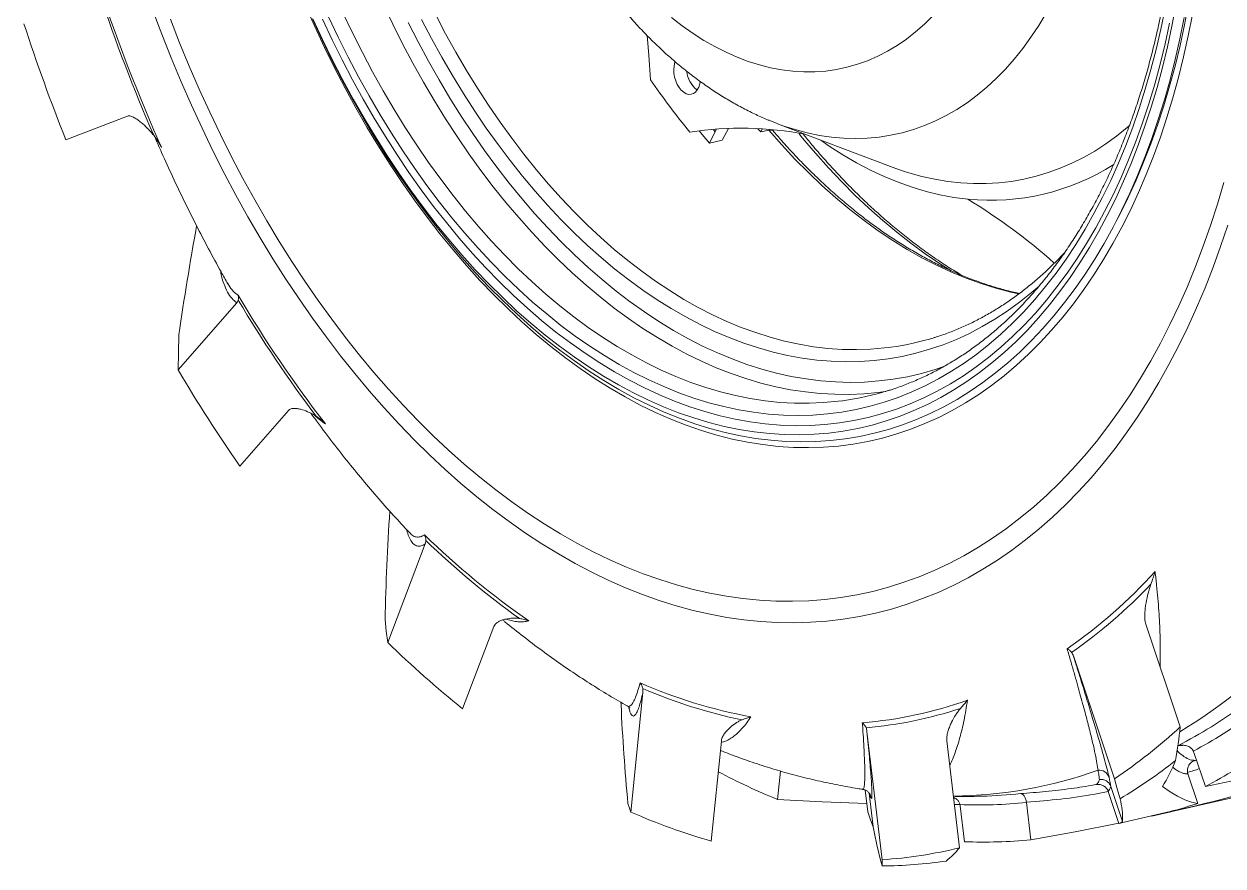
# Model space of a CAD drawing. Header units: millimetres. Extents: x -1041 to 1726, y -447 to 1705.
# Drawn here: x -999 to -458, y -115 to 265 of the extents above; entities that cross this region are included whole.
import ezdxf

# ---------------------------------------------------------------- set-up
doc = ezdxf.new("R2010")
doc.units = ezdxf.units.MM

msp = doc.modelspace()

# ---------------------------------------------------------------- linework, layer by layer
at = {"color": 7, "linetype": 'Continuous', "lineweight": 15}
for p, q in [((-952.25, 223.09), (-980, 212.3)), ((-681.02, 217.54), (-683.77, 212.15)), ((-666.42, 215.91), (-662.81, 216.69)), ((-662.34, 221.02), (-658.94, 219.67)), ((-660.77, 216.91), (-660.95, 216.55)), ((-658.83, 219.63), (-607.86, 200.29)), ((-938.03, 211.11), (-938.23, 211.44)), ((-689.56, 210.9), (-683.77, 212.15)), ((-499.88, 188.18), (-499.79, 188.39)), ((-906.95, 147.48), (-907.17, 147.87)), ((-902.88, 138.83), (-929.35, 108.59)), ((-609.89, 98.89), (-611.33, 98.69)), ((-879.38, 90.4), (-901.54, 65.18)), ((-817.88, 30.11), (-834.77, -14.29)), ((-786.8, -7.1), (-800.96, -44.19)), ((-492.6, -6.04), (-477.05, -52.38)), ((-525.29, -20.4), (-506.71, -75.81)), ((-719.6, -36.85), (-724.99, -90.8)), ((-729.61, -41.29), (-729.44, -42.49)), ((-729.33, -41.41), (-729.44, -42.49)), ((-684.18, -58.77), (-688.71, -103.88)), ((-618.44, -54.5), (-611.57, -112.31)), ((-582.43, -58.61), (-576.69, -106.96)), ((-470.9, -63.88), (-465.72, -79.31)), ((-470.68, -67.63), (-469.74, -67.35)), ((-657.55, -72.3), (-658.84, -85.12)), ((-473.59, -73.58), (-469.14, -86.87)), ((-448.5, -75.69), (-465.72, -79.31)), ((-619.27, -80.88), (-618.1, -90.74)), ((-508.42, -79.27), (-503.1, -95.12)), ((-617.41, -82.31), (-615.6, -97.51)), ((-546.46, -86.48), (-544.46, -103.29)), ((-509.52, -81.6), (-504.71, -95.94)), ((-487.45, -92.04), (-451.64, -83.97)), ((-576.34, -88.07), (-574.43, -104.16)), ((-481.64, -90.59), (-502.37, -95.41)), ((-504.61, -95.91), (-502.37, -95.41))]:
    msp.add_line(p, q, dxfattribs=at)
at = {"color": 144, "linetype": 'Continuous', "lineweight": 0}
for p, q in [((-689.56, 210.9), (-686.32, 217.25)), ((-667.64, 217.34), (-666.42, 215.91)), ((-666.42, 215.91), (-665.7, 217.31)), ((-660.95, 216.55), (-661.02, 216.54))]:
    msp.add_line(p, q, dxfattribs=at)
at = {"color": 8, "linetype": 'Continuous', "lineweight": 15}
for p, q in [((-936.86, 208.98), (-938.6, 211.95)), ((-476, -60.76), (-478.12, -60.87))]:
    msp.add_line(p, q, dxfattribs=at)
at = {"color": 7, "linetype": 'Continuous', "lineweight": 15, "flags": 128}
for points in [[(-940.89, 271.01), (-936.77, 260.08), (-932.48, 249.27), (-928.01, 238.59), (-923.38, 228.05), (-918.59, 217.65), (-913.63, 207.4), (-908.52, 197.32), (-903.25, 187.4), (-897.84, 177.66), (-892.28, 168.11), (-886.58, 158.74), (-880.74, 149.57), (-874.77, 140.61), (-868.67, 131.86), (-862.45, 123.33), (-856.11, 115.02), (-849.66, 106.94), (-843.09, 99.1), (-836.43, 91.51), (-829.66, 84.16), (-822.8, 77.07), (-815.84, 70.24), (-808.81, 63.68), (-801.69, 57.38), (-794.51, 51.37), (-787.25, 45.63), (-779.93, 40.18), (-772.56, 35.02), (-765.13, 30.15), (-757.66, 25.59), (-750.14, 21.32), (-742.6, 17.36), (-735.02, 13.7), (-727.42, 10.36)], [(-478.98, 273.16), (-480.81, 263.62), (-482.84, 254.24), (-485.08, 245.03), (-487.51, 235.99), (-490.15, 227.13), (-492.98, 218.46), (-496, 209.99), (-499.22, 201.73), (-502.62, 193.68), (-506.2, 185.85), (-509.97, 178.26), (-513.91, 170.9), (-518.02, 163.78), (-522.3, 156.92), (-526.75, 150.31), (-531.35, 143.96), (-536.11, 137.89), (-541.02, 132.09), (-546.07, 126.57), (-551.27, 121.33), (-556.6, 116.39), (-562.06, 111.74), (-567.65, 107.38), (-573.35, 103.33), (-579.17, 99.59), (-585.1, 96.16), (-591.13, 93.04), (-597.26, 90.23), (-603.48, 87.75), (-609.78, 85.58), (-616.16, 83.73), (-622.61, 82.21), (-629.14, 81.01), (-635.72, 80.14), (-642.35, 79.59), (-649.04, 79.37), (-655.76, 79.48), (-662.52, 79.91), (-669.31, 80.67), (-676.12, 81.75), (-682.94, 83.15), (-689.78, 84.88), (-696.62, 86.92), (-703.45, 89.28), (-710.28, 91.96), (-717.08, 94.95), (-723.87, 98.25), (-730.62, 101.85), (-737.34, 105.76), (-744.02, 109.96), (-750.65, 114.46), (-757.23, 119.25), (-763.75, 124.32), (-770.2, 129.67), (-776.57, 135.3), (-782.87, 141.2), (-789.09, 147.36), (-795.22, 153.78), (-801.25, 160.46), (-807.17, 167.37), (-813, 174.53), (-818.71, 181.92), (-824.3, 189.54), (-829.77, 197.37), (-835.12, 205.41), (-840.33, 213.66), (-845.41, 222.1), (-850.34, 230.73), (-855.13, 239.54), (-859.77, 248.52), (-864.25, 257.66), (-868.57, 266.96)], [(-483.9, 271.6), (-485.83, 262.25), (-487.96, 253.06), (-490.3, 244.05), (-492.84, 235.21), (-495.58, 226.56), (-498.51, 218.11), (-501.64, 209.87), (-504.95, 201.84), (-508.45, 194.03), (-512.13, 186.44), (-515.99, 179.1), (-520.02, 172), (-524.22, 165.15), (-528.59, 158.55), (-533.12, 152.22), (-537.8, 146.16), (-542.64, 140.37), (-547.62, 134.86), (-552.75, 129.64), (-558.01, 124.71), (-563.4, 120.07), (-568.92, 115.74), (-574.56, 111.71), (-580.32, 107.98), (-586.18, 104.57), (-592.15, 101.47), (-598.22, 98.69), (-604.38, 96.23), (-610.62, 94.09), (-616.94, 92.27), (-623.33, 90.78), (-629.79, 89.61), (-636.32, 88.77), (-642.89, 88.26), (-649.51, 88.07), (-656.18, 88.22), (-662.87, 88.69), (-669.6, 89.48), (-676.35, 90.61), (-683.11, 92.05), (-689.88, 93.82), (-696.65, 95.92), (-703.41, 98.32), (-710.17, 101.05), (-716.9, 104.09), (-723.62, 107.44), (-730.3, 111.09), (-736.94, 115.05), (-743.54, 119.3), (-750.09, 123.85), (-756.58, 128.69), (-763.01, 133.82), (-769.37, 139.22), (-775.66, 144.9), (-781.87, 150.85), (-787.98, 157.06), (-794.01, 163.52), (-799.94, 170.24), (-805.76, 177.2), (-811.47, 184.4), (-817.07, 191.83), (-822.55, 199.48), (-827.91, 207.35), (-833.13, 215.43), (-838.22, 223.7), (-843.16, 232.17), (-847.96, 240.82), (-852.62, 249.65), (-857.11, 258.64), (-861.45, 267.8)], [(-932.87, 266.84), (-928.68, 256.14), (-924.33, 245.57), (-919.8, 235.14), (-915.12, 224.84), (-910.27, 214.7), (-905.26, 204.72), (-900.11, 194.9), (-894.8, 185.25), (-889.35, 175.79), (-883.75, 166.51), (-878.02, 157.44), (-872.16, 148.56), (-866.17, 139.89), (-860.05, 131.44), (-853.82, 123.21), (-847.47, 115.21), (-841.01, 107.45), (-834.45, 99.93), (-827.79, 92.65), (-821.03, 85.63), (-814.19, 78.87), (-807.26, 72.37), (-800.25, 66.14), (-793.17, 60.19), (-786.02, 54.51), (-778.8, 49.12), (-771.53, 44.02), (-764.21, 39.21), (-756.84, 34.69), (-749.44, 30.48), (-741.99, 26.56), (-734.52, 22.96), (-727.03, 19.66)], [(-475.25, 267.46), (-477.19, 257.94), (-479.33, 248.58), (-481.67, 239.39), (-484.21, 230.37), (-486.95, 221.55), (-489.89, 212.91), (-493.02, 204.48), (-496.33, 196.27), (-499.83, 188.26), (-503.52, 180.49), (-507.38, 172.95), (-511.42, 165.65), (-515.62, 158.59), (-520, 151.79), (-524.53, 145.25), (-529.23, 138.97), (-534.07, 132.97), (-539.07, 127.24), (-544.21, 121.8), (-549.49, 116.64), (-554.9, 111.77), (-560.44, 107.21), (-566.1, 102.94), (-571.88, 98.97), (-577.78, 95.32), (-583.78, 91.97), (-589.88, 88.94), (-596.07, 86.23), (-602.36, 83.83), (-608.72, 81.76), (-615.17, 80.01), (-621.68, 78.58), (-628.26, 77.47), (-634.9, 76.7), (-641.59, 76.25), (-648.33, 76.12), (-655.1, 76.33), (-661.91, 76.85), (-668.74, 77.71), (-675.6, 78.89), (-682.47, 80.39), (-689.35, 82.21), (-696.22, 84.35), (-703.1, 86.81), (-709.96, 89.58), (-716.8, 92.66), (-723.62, 96.05), (-730.41, 99.75), (-737.16, 103.75), (-743.86, 108.05), (-750.52, 112.64), (-757.12, 117.52), (-763.67, 122.68), (-770.14, 128.12), (-776.54, 133.84), (-782.86, 139.83), (-789.09, 146.08), (-795.24, 152.58), (-801.28, 159.34), (-807.23, 166.34), (-813.07, 173.58), (-818.79, 181.05), (-824.4, 188.75), (-829.88, 196.66), (-835.24, 204.78), (-840.46, 213.11), (-845.54, 221.63), (-850.49, 230.33), (-855.28, 239.22), (-859.92, 248.27), (-864.41, 257.49), (-868.74, 266.86)], [(-481.83, 265.04), (-483.88, 255.68), (-486.13, 246.49), (-488.58, 237.47), (-491.23, 228.64), (-494.08, 220.01), (-497.13, 211.57), (-500.36, 203.35), (-503.79, 195.34), (-507.39, 187.55), (-511.18, 180), (-515.15, 172.69), (-519.29, 165.63), (-523.6, 158.82), (-528.07, 152.28), (-532.7, 145.99), (-537.49, 139.99), (-542.42, 134.26), (-547.51, 128.81), (-552.73, 123.65), (-558.09, 118.79), (-563.58, 114.22), (-569.2, 109.96), (-574.93, 106), (-580.77, 102.35), (-586.73, 99.02), (-592.78, 96), (-598.94, 93.31), (-605.18, 90.93), (-611.5, 88.88), (-617.9, 87.15), (-624.38, 85.75), (-630.91, 84.67), (-637.51, 83.93), (-644.16, 83.51), (-650.85, 83.42), (-657.59, 83.66), (-664.35, 84.23), (-671.14, 85.13), (-677.95, 86.36), (-684.78, 87.91), (-691.61, 89.78), (-698.44, 91.97), (-705.26, 94.48), (-712.07, 97.31), (-718.86, 100.46), (-725.63, 103.91), (-732.36, 107.67), (-739.05, 111.73), (-745.7, 116.09), (-752.29, 120.75), (-758.83, 125.69), (-765.3, 130.92), (-771.7, 136.43), (-778.03, 142.22), (-784.27, 148.27), (-790.43, 154.59), (-796.49, 161.16), (-802.45, 167.98), (-808.3, 175.05), (-814.05, 182.35), (-819.68, 189.88), (-825.18, 197.64), (-830.56, 205.61), (-835.81, 213.79), (-840.92, 222.16), (-845.89, 230.73), (-850.71, 239.49), (-855.39, 248.41), (-859.9, 257.51), (-864.26, 266.76)], [(-677.04, 249.64), (-682.06, 251.86), (-687.06, 254.39), (-692.02, 257.23), (-696.94, 260.37), (-701.81, 263.8), (-706.62, 267.52)], [(-588.67, 268.32), (-592.52, 264.52), (-596.49, 261.02), (-600.6, 257.81), (-604.82, 254.91), (-609.16, 252.31), (-613.6, 250.03), (-618.14, 248.06), (-622.76, 246.41), (-627.47, 245.08), (-632.25, 244.07), (-637.08, 243.39), (-641.98, 243.03), (-646.92, 243), (-651.9, 243.3), (-656.9, 243.93), (-661.93, 244.87), (-666.97, 246.14), (-672.01, 247.73), (-677.04, 249.64)], [(-716.13, 239.37), (-716.91, 250.49), (-717.69, 259.44)], [(-705.07, 247.67), (-705.18, 247.32), (-705.52, 245.79), (-705.65, 244.11), (-705.56, 242.37), (-705.26, 240.61), (-704.75, 238.91), (-704.06, 237.32), (-703.21, 235.91), (-702.24, 234.72), (-701.17, 233.79), (-700.05, 233.16)], [(-700.05, 233.16), (-698.91, 232.86), (-697.8, 232.89), (-696.76, 233.25), (-695.82, 233.93), (-695.02, 234.91), (-694.39, 236.14), (-693.95, 237.59), (-693.76, 238.74)], [(-686.98, 215.96), (-687.01, 216), (-687.75, 216.89)], [(-572.95, 185.61), (-579.21, 186.41), (-585.49, 187.58), (-591.78, 189.1), (-598.08, 190.98), (-604.37, 193.21), (-610.65, 195.8), (-616.91, 198.73), (-623.13, 202), (-629.32, 205.62), (-635.45, 209.56), (-639.28, 212.21)], [(-601.58, 198.09), (-605.44, 199.39), (-607.86, 200.29)], [(-727.03, 19.66), (-719.52, 16.68), (-712, 14.01), (-704.47, 11.66), (-696.94, 9.63), (-689.42, 7.92), (-681.91, 6.54), (-674.42, 5.48), (-666.96, 4.74), (-659.52, 4.33), (-652.12, 4.25), (-644.76, 4.49), (-637.45, 5.06), (-630.19, 5.96), (-622.99, 7.19), (-615.85, 8.74), (-608.78, 10.61), (-601.79, 12.81), (-594.89, 15.34), (-588.06, 18.18), (-581.33, 21.34), (-574.7, 24.82), (-568.17, 28.61), (-561.75, 32.72), (-555.45, 37.13), (-549.26, 41.85), (-543.2, 46.86), (-537.26, 52.18), (-531.46, 57.79), (-525.79, 63.69), (-520.27, 69.88), (-514.9, 76.34), (-509.67, 83.08), (-504.61, 90.09), (-499.7, 97.37), (-494.96, 104.91), (-490.39, 112.7), (-485.98, 120.73), (-481.76, 129.01), (-477.71, 137.52), (-473.84, 146.26), (-470.16, 155.22), (-466.67, 164.4), (-463.37, 173.78), (-460.27, 183.36), (-457.36, 193.14)], [(-727.42, 10.36), (-719.8, 7.33), (-712.18, 4.62), (-704.54, 2.23), (-696.91, 0.15), (-689.28, -1.6), (-681.66, -3.02), (-674.07, -4.12), (-666.49, -4.89), (-658.95, -5.33), (-651.44, -5.45), (-643.97, -5.23), (-636.54, -4.69), (-629.17, -3.82), (-621.86, -2.62), (-614.62, -1.09), (-607.44, 0.76), (-600.34, 2.94), (-593.32, 5.45), (-586.38, 8.28), (-579.54, 11.43), (-572.79, 14.89), (-566.15, 18.68), (-559.61, 22.77), (-553.19, 27.18), (-546.89, 31.9), (-540.71, 36.92), (-534.65, 42.24), (-528.73, 47.85), (-522.95, 53.76), (-517.31, 59.96), (-511.82, 66.44), (-506.48, 73.2), (-501.29, 80.23), (-496.26, 87.53), (-491.4, 95.09), (-486.7, 102.91), (-482.18, 110.98), (-477.83, 119.3), (-473.66, 127.85), (-469.68, 136.63), (-465.87, 145.64), (-462.26, 154.87), (-458.84, 164.31), (-455.61, 173.95)], [(-929.07, 124.41), (-929.26, 116.43), (-929.35, 108.59)], [(-835.99, -4.02), (-835.41, -9.24), (-834.77, -14.29)], [(-504.24, -84.79), (-505.45, -80.38), (-506.71, -75.81)], [(-485.09, -79.34), (-481.59, -81.75), (-478.24, -83.71), (-475.05, -85.22), (-472.01, -86.27), (-469.14, -86.87)], [(-658.84, -85.12), (-638.62, -86.22), (-618.55, -86.96)], [(-726.35, -86.97), (-725.68, -88.98), (-724.99, -90.8)], [(-618.1, -90.74), (-616.84, -94.24), (-615.6, -97.51)], [(-579.01, -87.38), (-578.16, -87.37), (-576.35, -87.36)], [(-544.46, -103.29), (-524.52, -99.72), (-504.76, -95.8)], [(-504.71, -95.94), (-503.87, -95.65), (-503.1, -95.12)], [(-611.66, -115.13), (-611.6, -113.81), (-611.57, -112.31)]]:
    msp.add_lwpolyline(points, dxfattribs=at)
at = {"color": 8, "linetype": 'Continuous', "lineweight": 15, "flags": 128}
for points in [[(-871.96, 273.04), (-867.72, 263.48), (-863.31, 254.07), (-858.75, 244.82), (-854.02, 235.73), (-849.15, 226.82), (-844.13, 218.09), (-838.97, 209.55), (-833.67, 201.2), (-828.24, 193.07), (-822.68, 185.14), (-817, 177.44), (-811.2, 169.96), (-805.28, 162.72), (-799.26, 155.72), (-793.14, 148.97), (-786.92, 142.48), (-780.61, 136.24), (-774.22, 130.27), (-767.75, 124.58), (-761.2, 119.16), (-754.59, 114.02), (-747.92, 109.18), (-741.2, 104.62), (-734.42, 100.36), (-727.61, 96.41), (-720.75, 92.75), (-713.87, 89.41), (-706.97, 86.38), (-706.97, 86.38)], [(-611.33, 98.69), (-613.33, 98.44), (-619.83, 97.83), (-626.38, 97.55), (-632.98, 97.59), (-639.61, 97.96), (-646.27, 98.66), (-652.95, 99.68), (-659.65, 101.02), (-666.36, 102.69), (-673.07, 104.68), (-679.78, 106.98), (-686.48, 109.6), (-693.16, 112.53), (-699.82, 115.77), (-706.45, 119.31), (-713.04, 123.16), (-719.6, 127.31), (-726.1, 131.75), (-732.55, 136.48), (-738.94, 141.49), (-745.26, 146.79), (-751.5, 152.36), (-757.67, 158.19), (-763.75, 164.29), (-769.74, 170.65), (-775.64, 177.26), (-781.43, 184.11), (-787.11, 191.2), (-792.68, 198.52), (-798.13, 206.07), (-803.46, 213.82), (-808.65, 221.79), (-813.72, 229.96), (-818.64, 238.32), (-823.42, 246.86), (-828.05, 255.59), (-832.53, 264.47), (-836.85, 273.52)], [(-505.93, 175.69), (-504.35, 178.7), (-500.58, 186.32), (-496.98, 194.16), (-493.57, 202.23), (-490.35, 210.52), (-487.31, 219.01), (-484.47, 227.7), (-481.83, 236.58), (-479.39, 245.65), (-477.14, 254.89), (-475.1, 264.29), (-473.27, 273.85)], [(-629.42, 94.71), (-631.52, 94.44), (-638.02, 93.83), (-644.57, 93.55), (-651.16, 93.6), (-657.79, 93.97), (-664.45, 94.67), (-671.13, 95.69), (-677.83, 97.03), (-684.54, 98.7), (-691.25, 100.69), (-697.96, 102.99), (-704.66, 105.61), (-711.34, 108.55), (-718, 111.79), (-724.62, 115.34), (-731.22, 119.19), (-737.77, 123.34), (-744.27, 127.78), (-750.72, 132.51), (-757.11, 137.53), (-763.43, 142.83), (-769.67, 148.4), (-775.84, 154.24), (-781.92, 160.35), (-787.91, 166.71), (-793.81, 173.32), (-799.6, 180.18), (-805.28, 187.27), (-810.85, 194.6), (-816.3, 202.14), (-821.62, 209.91), (-826.82, 217.88), (-831.88, 226.05), (-836.81, 234.41), (-841.59, 242.96), (-846.22, 251.69), (-850.7, 260.58), (-855.02, 269.63)], [(-583.72, 110.1), (-587.67, 108.79), (-593.91, 107), (-600.23, 105.55), (-606.61, 104.41), (-613.05, 103.61), (-619.55, 103.13), (-626.09, 102.98), (-632.67, 103.16), (-639.29, 103.67), (-645.93, 104.5), (-652.6, 105.66), (-659.27, 107.15), (-665.96, 108.95), (-672.64, 111.08), (-679.32, 113.53), (-685.98, 116.29), (-692.63, 119.36), (-699.25, 122.75), (-705.83, 126.44), (-712.38, 130.43), (-718.88, 134.72), (-725.33, 139.3), (-731.72, 144.17), (-738.04, 149.33), (-744.29, 154.76), (-750.47, 160.47), (-756.56, 166.44), (-762.56, 172.68), (-768.47, 179.17), (-774.27, 185.9), (-779.97, 192.88), (-785.56, 200.09), (-791.02, 207.53), (-796.37, 215.19), (-801.58, 223.06), (-806.67, 231.14), (-811.61, 239.41), (-816.41, 247.87), (-821.06, 256.51), (-825.56, 265.32)], [(-540.71, 146.44), (-544.28, 143.36), (-549.63, 139.09), (-555.11, 135.12), (-560.7, 131.46), (-566.4, 128.11), (-572.2, 125.08), (-578.11, 122.36), (-584.1, 119.96), (-590.19, 117.89), (-596.35, 116.14), (-602.58, 114.72), (-608.88, 113.62), (-615.24, 112.85), (-621.65, 112.41), (-628.11, 112.3), (-634.61, 112.51), (-641.14, 113.06), (-647.69, 113.93), (-654.27, 115.13), (-660.86, 116.65), (-667.45, 118.5), (-674.05, 120.67), (-680.63, 123.15), (-687.2, 125.95), (-693.75, 129.07), (-700.27, 132.49), (-706.76, 136.22), (-713.2, 140.25), (-719.6, 144.57), (-725.94, 149.19), (-732.22, 154.1), (-738.43, 159.29), (-744.57, 164.75), (-750.63, 170.49), (-756.6, 176.49), (-762.48, 182.75), (-768.27, 189.26), (-773.95, 196.02), (-779.51, 203.01), (-784.97, 210.24), (-790.3, 217.69), (-795.51, 225.36), (-800.58, 233.24), (-805.52, 241.31), (-810.32, 249.58), (-814.97, 258.03), (-819.47, 266.65)], [(-607.61, 118.85), (-610.49, 118.49), (-616.82, 117.96), (-623.21, 117.75), (-629.63, 117.87), (-636.09, 118.31), (-642.58, 119.08), (-649.09, 120.18), (-655.61, 121.6), (-662.14, 123.34), (-668.67, 125.41), (-675.19, 127.79), (-681.71, 130.48), (-688.2, 133.49), (-694.66, 136.8), (-701.1, 140.42), (-707.49, 144.35), (-713.84, 148.56), (-720.13, 153.07), (-726.36, 157.87), (-732.53, 162.95), (-738.63, 168.31), (-744.65, 173.93), (-750.58, 179.83), (-756.42, 185.98), (-762.17, 192.38), (-767.81, 199.03), (-773.35, 205.92), (-778.77, 213.04), (-784.07, 220.38), (-789.25, 227.94), (-794.3, 235.71), (-799.21, 243.68), (-803.98, 251.84), (-808.61, 260.18), (-813.08, 268.7)], [(-706.97, 86.38), (-700.04, 83.66), (-693.11, 81.26), (-686.18, 79.18), (-679.24, 77.43), (-672.32, 75.99), (-665.41, 74.89), (-658.53, 74.11), (-651.67, 73.66), (-644.85, 73.54), (-638.06, 73.74), (-631.33, 74.28), (-624.65, 75.14), (-618.03, 76.34), (-611.48, 77.86), (-605, 79.7), (-598.6, 81.88), (-592.29, 84.37), (-586.06, 87.19), (-579.94, 90.32), (-573.91, 93.77), (-568, 97.54), (-562.2, 101.61), (-556.52, 105.99), (-550.96, 110.67), (-545.54, 115.65), (-540.25, 120.92), (-535.1, 126.48), (-530.1, 132.33), (-525.25, 138.45), (-520.56, 144.85), (-516.02, 151.51), (-511.65, 158.43), (-507.45, 165.61), (-503.42, 173.03), (-499.57, 180.69), (-495.91, 188.59), (-492.42, 196.71), (-489.12, 205.05), (-486.02, 213.61), (-483.11, 222.36), (-480.39, 231.31), (-477.88, 240.44), (-475.57, 249.75), (-473.46, 259.23), (-471.56, 268.87)], [(-537.58, 269.52), (-540.94, 263.95), (-544.46, 258.63), (-548.15, 253.57), (-551.99, 248.79), (-555.97, 244.27), (-560.1, 240.04), (-564.37, 236.1), (-568.76, 232.45), (-573.28, 229.1), (-577.92, 226.06), (-582.66, 223.32), (-587.51, 220.9), (-592.45, 218.79), (-597.48, 217), (-602.59, 215.53), (-607.77, 214.39), (-613.02, 213.57), (-618.32, 213.07), (-623.67, 212.91), (-629.07, 213.07), (-634.49, 213.55), (-639.94, 214.36), (-645.41, 215.49), (-650.88, 216.95), (-656.36, 218.72), (-658.83, 219.63)], [(-549.84, 142.86), (-553.52, 143.67), (-560.23, 145.42), (-566.94, 147.51), (-573.65, 149.94), (-580.34, 152.69), (-587.01, 155.77), (-593.65, 159.18), (-600.26, 162.91), (-606.82, 166.95), (-613.33, 171.3), (-619.79, 175.96), (-626.18, 180.93), (-632.5, 186.18), (-638.75, 191.73), (-644.91, 197.56), (-650.97, 203.67), (-656.94, 210.05), (-662.81, 216.69)], [(-499.96, 218.81), (-501.03, 217.89), (-505.78, 214.06), (-510.65, 210.54), (-515.64, 207.32), (-520.74, 204.41), (-525.94, 201.81), (-531.23, 199.53), (-536.61, 197.57), (-542.08, 195.93), (-547.61, 194.62), (-553.22, 193.63), (-558.88, 192.97), (-564.6, 192.63), (-570.36, 192.62), (-576.16, 192.94), (-581.98, 193.58), (-587.83, 194.55), (-593.7, 195.84), (-599.57, 197.46), (-601.58, 198.09)], [(-580.47, 153.28), (-585.65, 156.56), (-592.16, 160.98), (-598.61, 165.69), (-605, 170.68), (-611.33, 175.95), (-617.58, 181.49), (-623.75, 187.3), (-629.83, 193.38), (-635.83, 199.71), (-641.72, 206.29), (-647.52, 213.11), (-649.12, 215.06)], [(-616.94, -83.12), (-616.86, -83.38), (-616.7, -84.16)]]:
    msp.add_lwpolyline(points, dxfattribs=at)
at = {"color": 144, "linetype": 'Continuous', "lineweight": 0, "flags": 128}
msp.add_lwpolyline([(-694.09, 216.31), (-692.8, 214.75), (-689.56, 210.9)], dxfattribs=at)
at = {"color": 7, "linetype": 'Continuous', "lineweight": 15}
for centre, radius, start, end in [((-263.55, 510.22), 738.63, 198.29683, 203.60764), ((-268.47, 508.88), 732.59, 198.19845, 204.16561), ((-198.39, 524.95), 841.82, 198.01521, 201.80182), ((-687.97, 244.24), 11.8, 184.8372, 232.283), ((-675.28, 66.52), 151.1, 78.8291, 98.7863), ((500.95, -85.77), 1445.39, 169.67069, 171.63877), ((-412.85, 432.12), 568.82, 210.6282, 217.7036), ((-407.58, 434.38), 575.59, 210.75226, 217.03393), ((-623.78, 238.6), 120.84, 277.6904, 287.2914), ((-354.02, 446.58), 667.26, 210.43248, 214.8609), ((-646.62, 221.43), 127.88, 277.7291, 287.2369), ((437.55, -36), 1273.94, 176.36017, 178.5617), ((-558.51, 301.71), 372.82, 225.8473, 235.2509), ((-554.93, 303.84), 378.22, 226.0188, 234.353), ((-660.91, 174.34), 233.04, 304.7372, 317.7463), ((-658.95, 171.65), 232.25, 304.9004, 316.5672), ((-524.04, 303.09), 444.16, 225.6058, 231.4315), ((-628.65, 179.76), 231.5, 246.5246, 259.4932), ((-627.12, 180.37), 234.5, 246.754, 258.2585), ((205.46, 0.2), 935.88, 182.61478, 185.34468), ((-634.94, 132.26), 183.35, 274.4971, 289.708), ((-581.32, 138.75), 224.72, 297.3375, 306.1996), ((-634.06, 130.8), 184.17, 274.7255, 288.2945), ((-577.92, 137.2), 227.17, 298.0428, 305.8626), ((-647.42, 132.77), 251.6, 304.0039, 312.6199), ((-777.28, -19.26), 302.05, 350.7911, 353.7054), ((-575.59, 127.31), 234.02, 298.0021, 305.5817), ((-627.44, 122.1), 240.79, 300.7728, 308.0194), ((-551.34, -38.27), 77.94, 328.2044, 337.8993), ((-542.44, 198.67), 306.74, 242.1851, 247.6979), ((-513.64, -76.61), 4.69, 19.0104, 96.4492), ((-718.88, 934.59), 1052.4, 282.56576, 286.12254), ((-568.15, 121.22), 208.83, 267.7273, 275.9639), ((-571.74, 121.08), 204.79, 271.4735, 276.3342), ((-537.98, -93.72), 34.9, 357.7086, 14.8249), ((-614.11, 159.99), 274.21, 246.1482, 254.2144), ((-535.47, 113.32), 210.9, 284.7895, 288.3327), ((-387.42, -55.73), 231.97, 190.375, 194.8353), ((-625.49, 94.75), 207.52, 273.8452, 283.6006), ((-615.89, -73.35), 51.63, 310.0061, 319.3937), ((-565.74, 111.38), 215.72, 267.6918, 275.6596), ((-613.42, 97.12), 212.25, 270.474, 278.3225)]:
    msp.add_arc(centre, radius, start, end, dxfattribs=at)
at = {"color": 144, "linetype": 'Continuous', "lineweight": 0}
for centre, radius, start, end in [((-431.79, 435.72), 345.55, 214.6276, 219.5155), ((-688.16, 244.13), 11.59, 184.7613, 233.0097), ((-716.59, -49.71), 275.7, 48.5053, 58.6001)]:
    msp.add_arc(centre, radius, start, end, dxfattribs=at)
at = {"color": 8, "linetype": 'Continuous', "lineweight": 15}
for centre, radius, start, end in [((-562.5, 288.08), 103, 264.1773, 302.543), ((-604.82, 157.36), 247.34, 301.0442, 317.7952), ((-581.69, 117.62), 201.23, 270.6352, 289.6067)]:
    msp.add_arc(centre, radius, start, end, dxfattribs=at)
at = {"color": 7, "linetype": 'Continuous', "lineweight": 15}
for points, knots in [([(-747.17, 755.52), (-745.59, 755.69), (-741.98, 756.08), (-736.28, 756.35), (-730.08, 756.37), (-723.85, 756.1), (-717.58, 755.52), (-711.29, 754.66), (-704.99, 753.5), (-698.66, 752.04), (-692.33, 750.3), (-685.99, 748.27), (-679.66, 745.95), (-673.34, 743.34), (-667.02, 740.45), (-660.73, 737.28), (-654.46, 733.83), (-648.22, 730.1), (-642.01, 726.11), (-635.85, 721.84), (-629.73, 717.3), (-623.66, 712.51), (-617.64, 707.45), (-611.69, 702.15), (-605.81, 696.59), (-600, 690.79), (-594.26, 684.74), (-588.61, 678.47), (-583.05, 671.96), (-577.58, 665.23), (-572.22, 658.28), (-566.95, 651.12), (-561.79, 643.75), (-556.75, 636.19), (-551.83, 628.43), (-547.03, 620.49), (-542.35, 612.37), (-537.81, 604.08), (-533.41, 595.63), (-529.14, 587.02), (-525.02, 578.26), (-521.05, 569.36), (-517.23, 560.34), (-513.56, 551.18), (-510.06, 541.91), (-506.71, 532.54), (-503.54, 523.07), (-500.53, 513.51), (-497.69, 503.86), (-495.03, 494.15), (-492.54, 484.37), (-490.23, 474.54), (-488.1, 464.66), (-486.16, 454.75), (-484.4, 444.81), (-482.82, 434.85), (-481.44, 424.88), (-480.24, 414.92), (-479.23, 404.96), (-478.42, 395.02), (-477.79, 385.11), (-477.36, 375.24), (-477.12, 365.42), (-477.07, 355.64), (-477.21, 345.94), (-477.55, 336.3), (-478.07, 326.75), (-478.79, 317.29), (-479.7, 307.93), (-480.8, 298.67), (-482.08, 289.53), (-483.55, 280.52), (-485.21, 271.63), (-487.05, 262.89), (-489.07, 254.3), (-491.27, 245.86), (-493.65, 237.59), (-496.2, 229.49), (-498.93, 221.56), (-501.82, 213.82), (-504.88, 206.27), (-508.1, 198.92), (-511.49, 191.78), (-515.03, 184.85), (-518.72, 178.13), (-522.57, 171.64), (-526.56, 165.37), (-530.69, 159.34), (-534.96, 153.55), (-539.37, 148), (-543.91, 142.7), (-548.57, 137.65), (-553.36, 132.85), (-558.27, 128.32), (-563.29, 124.05), (-568.43, 120.05), (-573.67, 116.31), (-579.01, 112.86), (-584.45, 109.67), (-589.99, 106.77), (-595.61, 104.15), (-601.32, 101.83), (-605.78, 100.2), (-608.35, 99.44), (-608.97, 99.26)], [0, 0, 0, 0, 0.007776, 0.017768, 0.027756, 0.037737, 0.047711, 0.057676, 0.067632, 0.077579, 0.087516, 0.097445, 0.107364, 0.117276, 0.12718, 0.137078, 0.14697, 0.156857, 0.166739, 0.176618, 0.186494, 0.196367, 0.206239, 0.216109, 0.225978, 0.235846, 0.245714, 0.255582, 0.26545, 0.275318, 0.285186, 0.295055, 0.304925, 0.314795, 0.324666, 0.334537, 0.34441, 0.354283, 0.364156, 0.374031, 0.383906, 0.393782, 0.403658, 0.413535, 0.423412, 0.43329, 0.443169, 0.453047, 0.462926, 0.472806, 0.482685, 0.492565, 0.502444, 0.512324, 0.522203, 0.532083, 0.541962, 0.551841, 0.56172, 0.571598, 0.581476, 0.591353, 0.60123, 0.611106, 0.620982, 0.630857, 0.640731, 0.650604, 0.660477, 0.670349, 0.68022, 0.69009, 0.699959, 0.709828, 0.719695, 0.729562, 0.739429, 0.749295, 0.75916, 0.769025, 0.77889, 0.788756, 0.798621, 0.808488, 0.818356, 0.828225, 0.838096, 0.84797, 0.857848, 0.867729, 0.877615, 0.887506, 0.897404, 0.907309, 0.917221, 0.927142, 0.937072, 0.947012, 0.956961, 0.966919, 0.976887, 0.986863, 0.996846, 1, 1, 1, 1]), ([(-744.45, 625.14), (-744.63, 624.96), (-746.31, 623.37), (-749.34, 620.12), (-753.52, 615.37), (-757.53, 610.35), (-761.38, 605.09), (-765.07, 599.59), (-768.58, 593.86), (-771.91, 587.91), (-775.05, 581.75), (-778.01, 575.39), (-780.76, 568.84), (-783.32, 562.11), (-785.68, 555.21), (-787.83, 548.16), (-789.78, 540.97), (-791.52, 533.64), (-793.05, 526.2), (-794.37, 518.64), (-795.49, 510.99), (-796.39, 503.24), (-797.09, 495.42), (-797.58, 487.53), (-797.87, 479.58), (-797.95, 471.58), (-797.82, 463.54), (-797.49, 455.47), (-796.96, 447.37), (-796.23, 439.27), (-795.3, 431.17), (-794.18, 423.07), (-792.85, 414.99), (-791.34, 406.94), (-789.63, 398.93), (-787.73, 390.96), (-785.64, 383.05), (-783.37, 375.2), (-780.92, 367.42), (-778.28, 359.73), (-775.46, 352.13), (-772.47, 344.63), (-769.31, 337.25), (-765.97, 329.98), (-762.47, 322.84), (-758.8, 315.84), (-754.97, 308.99), (-750.98, 302.29), (-746.83, 295.76), (-742.53, 289.41), (-738.09, 283.23), (-733.5, 277.25), (-728.76, 271.47), (-723.89, 265.91), (-718.89, 260.56), (-713.77, 255.45), (-708.53, 250.58), (-703.17, 245.95), (-697.71, 241.59), (-692.16, 237.5), (-686.52, 233.69), (-680.8, 230.17), (-675.02, 226.93), (-669.31, 224.06), (-665.07, 222.15), (-662.78, 221.2), (-662.34, 221.02)], [0, 0, 0, 0, 0.001864, 0.017173, 0.032602, 0.048147, 0.063803, 0.079563, 0.095416, 0.111352, 0.127358, 0.143423, 0.159535, 0.175681, 0.191852, 0.208039, 0.224233, 0.240427, 0.256615, 0.272794, 0.288961, 0.305115, 0.321253, 0.337376, 0.353484, 0.369578, 0.385657, 0.401724, 0.41778, 0.433825, 0.449863, 0.465895, 0.481922, 0.497946, 0.51397, 0.529995, 0.546022, 0.562054, 0.578093, 0.594141, 0.610198, 0.626269, 0.642353, 0.658452, 0.674569, 0.690704, 0.706857, 0.723031, 0.739225, 0.755438, 0.771669, 0.787917, 0.804179, 0.820451, 0.836727, 0.852999, 0.869259, 0.885496, 0.9017, 0.917858, 0.933958, 0.949985, 0.965926, 0.98177, 0.996494, 1, 1, 1, 1]), ([(-952.25, 223.09), (-952.01, 223.18), (-951.76, 223.2), (-951.23, 223.16), (-950.97, 223.1), (-950.44, 222.94), (-950.18, 222.84), (-949.66, 222.6), (-949.4, 222.47), (-948.62, 222.04), (-948.1, 221.7), (-947.08, 220.98), (-946.58, 220.59), (-945.09, 219.37), (-944.11, 218.48), (-942.69, 217.04), (-942.21, 216.55), (-941.28, 215.52), (-940.82, 214.98), (-940.37, 214.42)], [0, 0, 0, 0, 0.0625, 0.0625, 0.125, 0.125, 0.1875, 0.1875, 0.25, 0.25, 0.375, 0.375, 0.5, 0.5, 0.75, 0.75, 0.875, 0.875, 1, 1, 1, 1]), ([(-661.02, 216.54), (-661.22, 216.67), (-661.48, 216.75), (-661.93, 216.79), (-662.1, 216.79), (-662.44, 216.76), (-662.62, 216.73), (-662.81, 216.69)], [0, 0, 0, 0, 0.5, 0.5, 0.75, 0.75, 1, 1, 1, 1]), ([(-549.63, 143.09), (-549.98, 143.16), (-552.36, 143.63), (-556.79, 144.78), (-562.92, 146.56), (-569.04, 148.65), (-575.16, 151.01), (-581.26, 153.65), (-587.34, 156.57), (-593.4, 159.76), (-599.43, 163.22), (-605.43, 166.96), (-611.39, 170.95), (-617.3, 175.2), (-623.16, 179.71), (-628.96, 184.48), (-634.7, 189.49), (-640.38, 194.74), (-645.99, 200.23), (-651.51, 205.96), (-656.5, 211.39), (-659.62, 215.01), (-660.95, 216.56)], [0, 0, 0, 0, 0.009091, 0.062235, 0.115327, 0.168368, 0.221362, 0.274313, 0.327225, 0.380103, 0.43295, 0.485772, 0.538572, 0.591355, 0.644123, 0.69688, 0.749628, 0.802371, 0.85511, 0.907847, 0.960583, 1, 1, 1, 1]), ([(-940.37, 214.42), (-939.68, 213.56), (-939.05, 212.67), (-938.17, 211.31), (-937.9, 210.85), (-937.49, 210.15), (-937.36, 209.92), (-937.11, 209.45), (-936.98, 209.21), (-936.86, 208.98)], [0, 0, 0, 0, 0.5, 0.5, 0.75, 0.75, 0.875, 0.875, 1, 1, 1, 1]), ([(-940.05, 213.98), (-938.98, 211.52), (-936.3, 205.33), (-931.81, 195.56), (-926.6, 184.65), (-921.22, 173.88), (-915.67, 163.25), (-910.92, 154.46), (-907.96, 149.27), (-906.96, 147.52)], [0, 0, 0, 0, 0.106976, 0.268819, 0.430781, 0.592868, 0.755086, 0.917437, 1, 1, 1, 1]), ([(-575.6, 151.25), (-576.63, 151.85), (-579.73, 153.66), (-584.85, 156.98), (-590.97, 161.16), (-597.05, 165.62), (-603.07, 170.33), (-609.03, 175.3), (-614.93, 180.5), (-620.76, 185.95), (-626.51, 191.64), (-632.19, 197.56), (-637.79, 203.71), (-642.78, 209.46), (-645.87, 213.25), (-647.16, 214.83)], [0, 0, 0, 0, 0.040856, 0.122807, 0.204729, 0.286627, 0.368506, 0.450371, 0.532225, 0.614071, 0.695912, 0.777751, 0.859588, 0.941427, 1, 1, 1, 1]), ([(-529.12, 161.71), (-529.43, 161.36), (-531.23, 159.36), (-534.65, 155.93), (-539.39, 151.46), (-544.24, 147.27), (-549.21, 143.33), (-554.28, 139.67), (-559.46, 136.29), (-564.73, 133.18), (-570.1, 130.34), (-575.56, 127.79), (-581.11, 125.54), (-585.29, 124.01), (-587.65, 123.32), (-588.11, 123.18)], [0, 0, 0, 0, 0.017924, 0.104875, 0.191892, 0.278981, 0.366149, 0.453403, 0.540746, 0.62818, 0.715706, 0.803319, 0.891013, 0.978778, 1, 1, 1, 1]), ([(-902.23, 140.06), (-902.14, 140.46), (-902.1, 140.85), (-902.12, 141.42), (-902.14, 141.61), (-902.19, 141.88), (-902.21, 141.97), (-902.26, 142.15), (-902.29, 142.24), (-902.31, 142.32)], [0, 0, 0, 0, 0.5, 0.5, 0.75, 0.75, 0.875, 0.875, 1, 1, 1, 1]), ([(-902.23, 140.06), (-902.3, 139.8), (-902.39, 139.57), (-902.61, 139.17), (-902.74, 138.99), (-902.88, 138.83)], [0, 0, 0, 0, 0.5, 0.5, 1, 1, 1, 1]), ([(-879.38, 90.4), (-879.19, 90.62), (-878.97, 90.77), (-878.5, 91), (-878.25, 91.08), (-877.75, 91.18), (-877.5, 91.21), (-876.99, 91.24), (-876.73, 91.24), (-875.95, 91.2), (-875.43, 91.13), (-874.37, 90.92), (-873.85, 90.78), (-872.27, 90.31), (-871.23, 89.9), (-869.66, 89.18), (-869.14, 88.91), (-868.1, 88.35), (-867.58, 88.04), (-867.06, 87.7)], [0, 0, 0, 0, 0.0625, 0.0625, 0.125, 0.125, 0.1875, 0.1875, 0.25, 0.25, 0.375, 0.375, 0.5, 0.5, 0.75, 0.75, 0.875, 0.875, 1, 1, 1, 1]), ([(-869.28, 88.87), (-868.05, 87.17), (-864.56, 82.34), (-858.66, 74.61), (-851.58, 65.65), (-844.35, 56.9), (-836.98, 48.36), (-830.38, 40.99), (-826.18, 36.56), (-824.53, 34.82)], [0, 0, 0, 0, 0.087765, 0.249144, 0.410616, 0.572163, 0.733765, 0.895397, 1, 1, 1, 1]), ([(-867.06, 87.7), (-866.27, 87.19), (-865.53, 86.63), (-864.49, 85.76), (-864.16, 85.47), (-863.67, 85.01), (-863.51, 84.86), (-863.2, 84.55), (-863.04, 84.4), (-862.89, 84.24)], [0, 0, 0, 0, 0.5, 0.5, 0.75, 0.75, 0.875, 0.875, 1, 1, 1, 1]), ([(-817.57, 31.69), (-817.58, 32.15), (-817.63, 32.59), (-817.79, 33.22), (-817.86, 33.43), (-817.98, 33.73), (-818.02, 33.83), (-818.11, 34.03), (-818.16, 34.12), (-818.21, 34.22)], [0, 0, 0, 0, 0.5, 0.5, 0.75, 0.75, 0.875, 0.875, 1, 1, 1, 1]), ([(-817.57, 31.69), (-817.57, 31.39), (-817.6, 31.12), (-817.71, 30.59), (-817.79, 30.34), (-817.88, 30.11)], [0, 0, 0, 0, 0.5, 0.5, 1, 1, 1, 1]), ([(-490.29, 11.97), (-489.92, 12.98), (-489.58, 13.95), (-489.11, 15.36), (-488.96, 15.82), (-488.75, 16.51), (-488.68, 16.74), (-488.54, 17.19), (-488.48, 17.42), (-488.41, 17.64)], [0, 0, 0, 0, 0.5, 0.5, 0.75, 0.75, 0.875, 0.875, 1, 1, 1, 1]), ([(-492.6, -6.04), (-492.74, -5.63), (-492.82, -5.21), (-492.95, -4.38), (-492.99, -3.96), (-493.04, -3.13), (-493.05, -2.72), (-493.04, -1.9), (-493.03, -1.5), (-492.97, -0.31), (-492.9, 0.48), (-492.72, 2.03), (-492.61, 2.79), (-492.23, 5.03), (-491.91, 6.48), (-491.37, 8.59), (-491.17, 9.29), (-490.76, 10.65), (-490.53, 11.32), (-490.29, 11.97)], [0, 0, 0, 0, 0.0625, 0.0625, 0.125, 0.125, 0.1875, 0.1875, 0.25, 0.25, 0.375, 0.375, 0.5, 0.5, 0.75, 0.75, 0.875, 0.875, 1, 1, 1, 1]), ([(-786.8, -7.1), (-786.67, -6.77), (-786.51, -6.51), (-786.15, -6.03), (-785.95, -5.83), (-785.53, -5.46), (-785.31, -5.3), (-784.87, -5.01), (-784.64, -4.88), (-783.95, -4.52), (-783.47, -4.32), (-782.49, -3.99), (-782, -3.86), (-780.51, -3.53), (-779.5, -3.41), (-777.96, -3.34), (-777.44, -3.34), (-776.4, -3.39), (-775.88, -3.43), (-775.35, -3.51)], [0, 0, 0, 0, 0.0625, 0.0625, 0.125, 0.125, 0.1875, 0.1875, 0.25, 0.25, 0.375, 0.375, 0.5, 0.5, 0.75, 0.75, 0.875, 0.875, 1, 1, 1, 1]), ([(-782.86, -4.17), (-782.53, -4.44), (-779.46, -7.02), (-773.56, -11.66), (-765.15, -18.05), (-756.63, -24.14), (-748.03, -29.96), (-739.35, -35.49), (-732.22, -39.81), (-727.95, -42.19), (-726.63, -42.93)], [0, 0, 0, 0, 0.018595, 0.171892, 0.32487, 0.477475, 0.629648, 0.781334, 0.932478, 1, 1, 1, 1]), ([(-775.35, -3.51), (-774.54, -3.62), (-773.78, -3.78), (-772.7, -4.07), (-772.35, -4.17), (-771.84, -4.33), (-771.67, -4.39), (-771.34, -4.5), (-771.18, -4.56), (-771.02, -4.62)], [0, 0, 0, 0, 0.5, 0.5, 0.75, 0.75, 0.875, 0.875, 1, 1, 1, 1]), ([(-514.16, -71.95), (-514.26, -71.05), (-514.42, -70), (-514.85, -67.56), (-515.11, -66.18), (-515.77, -63.08), (-516.15, -61.36), (-517.04, -57.56), (-517.55, -55.48), (-518.27, -52.63), (-518.42, -52.05), (-518.72, -50.87), (-518.87, -50.27), (-519.35, -48.42), (-519.68, -47.16), (-520.73, -43.22), (-521.49, -40.42), (-523.14, -34.46), (-524.03, -31.29), (-525.48, -26.22), (-525.98, -24.47), (-527.02, -20.89), (-527.56, -19.05), (-528.11, -17.17)], [0, 0, 0, 0, 0.125, 0.125, 0.25, 0.25, 0.375, 0.375, 0.5, 0.5, 0.53125, 0.53125, 0.5625, 0.5625, 0.625, 0.625, 0.75, 0.75, 0.875, 0.875, 0.9375, 0.9375, 1, 1, 1, 1]), ([(-526.06, -18.83), (-526.32, -18.5), (-526.63, -18.2), (-527.14, -17.78), (-527.32, -17.64), (-527.61, -17.45), (-527.71, -17.39), (-527.91, -17.28), (-528.01, -17.22), (-528.11, -17.17)], [0, 0, 0, 0, 0.5, 0.5, 0.75, 0.75, 0.875, 0.875, 1, 1, 1, 1]), ([(-526.06, -18.83), (-525.9, -19.05), (-525.75, -19.3), (-525.5, -19.83), (-525.39, -20.11), (-525.29, -20.4)], [0, 0, 0, 0, 0.5, 0.5, 1, 1, 1, 1]), ([(-525.29, -20.4), (-524.7, -22.28), (-524.12, -24.11), (-523.28, -26.78), (-523.01, -27.66), (-522.47, -29.4), (-522.2, -30.26), (-520.89, -34.46), (-519.92, -37.62), (-518.09, -43.58), (-517.25, -46.37), (-516.07, -50.31), (-515.69, -51.58), (-514.96, -54.03), (-514.61, -55.22), (-513.61, -58.63), (-513.01, -60.71), (-511.94, -64.5), (-511.46, -66.22), (-510.62, -69.32), (-510.26, -70.71), (-509.65, -73.14), (-509.4, -74.19), (-509.2, -75.08)], [0, 0, 0, 0, 0.0625, 0.0625, 0.09375, 0.09375, 0.125, 0.125, 0.25, 0.25, 0.375, 0.375, 0.4375, 0.4375, 0.5, 0.5, 0.625, 0.625, 0.75, 0.75, 0.875, 0.875, 1, 1, 1, 1]), ([(-719.67, -35.09), (-719.77, -34.62), (-719.93, -34.18), (-720.23, -33.55), (-720.34, -33.34), (-720.53, -33.05), (-720.59, -32.95), (-720.72, -32.76), (-720.8, -32.66), (-720.87, -32.57)], [0, 0, 0, 0, 0.5, 0.5, 0.75, 0.75, 0.875, 0.875, 1, 1, 1, 1]), ([(-719.67, -35.09), (-719.61, -35.39), (-719.58, -35.69), (-719.56, -36.28), (-719.58, -36.57), (-719.6, -36.85)], [0, 0, 0, 0, 0.5, 0.5, 1, 1, 1, 1]), ([(-726.66, -42.97), (-726.62, -42.98), (-726.3, -43.12), (-725.98, -43.44), (-725.66, -43.76), (-725.54, -43.96), (-725.54, -43.96), (-725.54, -43.96)], [0, 0, 0, 0, 0.036422, 0.274605, 0.518843, 0.784739, 1, 1, 1, 1]), ([(-576.25, -44.06), (-575.65, -43.37), (-575.1, -42.73), (-574.32, -41.8), (-574.07, -41.5), (-573.7, -41.06), (-573.58, -40.92), (-573.34, -40.63), (-573.23, -40.49), (-573.11, -40.35)], [0, 0, 0, 0, 0.5, 0.5, 0.75, 0.75, 0.875, 0.875, 1, 1, 1, 1]), ([(-674.84, -49.22), (-674.1, -48.92), (-673.4, -48.66), (-672.41, -48.33), (-672.09, -48.22), (-671.62, -48.08), (-671.47, -48.03), (-671.16, -47.94), (-671.01, -47.89), (-670.86, -47.85)], [0, 0, 0, 0, 0.5, 0.5, 0.75, 0.75, 0.875, 0.875, 1, 1, 1, 1]), ([(-582.43, -58.61), (-582.48, -58.18), (-582.48, -57.78), (-582.43, -56.98), (-582.38, -56.59), (-582.25, -55.84), (-582.17, -55.48), (-581.99, -54.78), (-581.89, -54.43), (-581.58, -53.42), (-581.34, -52.77), (-580.82, -51.5), (-580.54, -50.9), (-579.68, -49.13), (-579.06, -48.03), (-578.06, -46.46), (-577.71, -45.96), (-577, -44.98), (-576.63, -44.51), (-576.25, -44.06)], [0, 0, 0, 0, 0.0625, 0.0625, 0.125, 0.125, 0.1875, 0.1875, 0.25, 0.25, 0.375, 0.375, 0.5, 0.5, 0.75, 0.75, 0.875, 0.875, 1, 1, 1, 1]), ([(-684.18, -58.77), (-684.14, -58.37), (-684.05, -58.02), (-683.83, -57.35), (-683.7, -57.04), (-683.41, -56.45), (-683.25, -56.17), (-682.92, -55.65), (-682.75, -55.4), (-682.21, -54.67), (-681.83, -54.23), (-681.04, -53.39), (-680.64, -53), (-679.39, -51.9), (-678.52, -51.25), (-677.18, -50.39), (-676.73, -50.13), (-675.8, -49.64), (-675.33, -49.41), (-674.84, -49.22)], [0, 0, 0, 0, 0.0625, 0.0625, 0.125, 0.125, 0.1875, 0.1875, 0.25, 0.25, 0.375, 0.375, 0.5, 0.5, 0.75, 0.75, 0.875, 0.875, 1, 1, 1, 1]), ([(-618.88, -52.74), (-619.07, -52.32), (-619.31, -51.93), (-619.73, -51.37), (-619.89, -51.19), (-620.13, -50.93), (-620.21, -50.84), (-620.39, -50.68), (-620.48, -50.6), (-620.56, -50.52)], [0, 0, 0, 0, 0.5, 0.5, 0.75, 0.75, 0.875, 0.875, 1, 1, 1, 1]), ([(-618.88, -52.74), (-618.76, -53.02), (-618.67, -53.3), (-618.53, -53.9), (-618.48, -54.2), (-618.44, -54.5)], [0, 0, 0, 0, 0.5, 0.5, 1, 1, 1, 1]), ([(-618.44, -54.5), (-618.25, -56.43), (-617.84, -60.57), (-617.34, -65.96), (-616.92, -70.9), (-616.59, -75.04), (-616.36, -78.37), (-616.28, -79.98), (-616.25, -80.74)], [0, 0, 0, 0, 0.149964, 0.320937, 0.491941, 0.667421, 0.842922, 1, 1, 1, 1]), ([(-684.61, -63.04), (-682.07, -64.03), (-676.55, -66.17), (-667.96, -69.13), (-658.9, -71.98), (-649.82, -74.5), (-640.74, -76.73), (-631.66, -78.63), (-624.88, -79.88), (-621.13, -80.41), (-620.4, -80.51)], [0, 0, 0, 0, 0.121211, 0.26409, 0.406181, 0.547482, 0.688003, 0.827758, 0.966773, 1, 1, 1, 1]), ([(-471.12, -63.3), (-471.26, -62.99), (-471.43, -62.71), (-471.74, -62.33), (-471.86, -62.21), (-472.1, -61.98), (-472.23, -61.88), (-472.62, -61.58), (-472.91, -61.41), (-473.51, -61.13), (-473.82, -61.01), (-474.46, -60.83), (-474.79, -60.77), (-475.46, -60.68), (-475.79, -60.65), (-476.45, -60.65), (-476.79, -60.67), (-477.29, -60.72), (-477.45, -60.74), (-477.79, -60.8), (-477.96, -60.83), (-478.12, -60.87)], [0, 0, 0, 0, 0.125, 0.125, 0.1875, 0.1875, 0.25, 0.25, 0.375, 0.375, 0.5, 0.5, 0.625, 0.625, 0.75, 0.75, 0.875, 0.875, 0.9375, 0.9375, 1, 1, 1, 1]), ([(-473.71, -73.19), (-473.79, -72.89), (-473.83, -72.58), (-473.86, -71.96), (-473.84, -71.65), (-473.74, -71.04), (-473.66, -70.74), (-473.44, -70.17), (-473.31, -69.89), (-472.99, -69.37), (-472.8, -69.13), (-472.39, -68.68), (-472.17, -68.48), (-471.69, -68.12), (-471.44, -67.96), (-471.03, -67.75), (-470.9, -67.69), (-470.62, -67.58), (-470.47, -67.53), (-470.33, -67.48)], [0, 0, 0, 0, 0.125, 0.125, 0.25, 0.25, 0.375, 0.375, 0.5, 0.5, 0.625, 0.625, 0.75, 0.75, 0.875, 0.875, 0.9375, 0.9375, 1, 1, 1, 1]), ([(-513.54, -76.09), (-513.58, -75.58), (-513.66, -74.98), (-513.87, -73.6), (-514, -72.82), (-514.16, -71.95)], [0, 0, 0, 0, 0.5, 0.5, 1, 1, 1, 1]), ([(-620.41, -80.57), (-620.21, -80.59), (-619.66, -80.66), (-618.91, -81), (-618.22, -81.45), (-617.73, -81.9), (-617.4, -82.31), (-617.17, -82.65), (-617.03, -82.91), (-616.95, -83.09), (-616.95, -83.1), (-616.95, -83.11)], [0, 0, 0, 0, 0.052966, 0.141128, 0.226856, 0.313886, 0.407006, 0.513498, 0.642343, 0.804431, 1, 1, 1, 1]), ([(-549.15, -82.46), (-548.69, -82.43), (-544.4, -82.15), (-536.29, -81.45), (-525.26, -80.13), (-518.09, -78.94), (-514.7, -78.38)], [0, 0, 0, 0, 0.039859, 0.371351, 0.703272, 1, 1, 1, 1]), ([(-515.09, -78.43), (-514.75, -78.27), (-514.46, -77.99), (-513.94, -77.21), (-513.72, -76.71), (-513.54, -76.09)], [0, 0, 0, 0, 0.5, 0.5, 1, 1, 1, 1]), ([(-509.57, -81.46), (-509.68, -81.13), (-509.82, -80.82), (-510.08, -80.41), (-510.18, -80.27), (-510.37, -80.02), (-510.48, -79.9), (-510.8, -79.57), (-511.03, -79.38), (-511.5, -79.05), (-511.75, -78.91), (-512.25, -78.68), (-512.51, -78.59), (-513.03, -78.45), (-513.28, -78.4), (-513.8, -78.34), (-514.06, -78.33), (-514.44, -78.35), (-514.57, -78.36), (-514.83, -78.39), (-514.96, -78.41), (-515.09, -78.43)], [0, 0, 0, 0, 0.125, 0.125, 0.1875, 0.1875, 0.25, 0.25, 0.375, 0.375, 0.5, 0.5, 0.625, 0.625, 0.75, 0.75, 0.875, 0.875, 0.9375, 0.9375, 1, 1, 1, 1]), ([(-508.42, -79.26), (-508.59, -78.74), (-508.85, -78.27), (-509.36, -77.62), (-509.55, -77.43), (-509.95, -77.07), (-510.17, -76.9), (-510.64, -76.61), (-510.88, -76.49), (-511.38, -76.29), (-511.65, -76.21), (-512.18, -76.09), (-512.45, -76.06), (-512.86, -76.04), (-512.99, -76.05), (-513.27, -76.06), (-513.4, -76.07), (-513.54, -76.09)], [0, 0, 0, 0, 0.25, 0.25, 0.375, 0.375, 0.5, 0.5, 0.625, 0.625, 0.75, 0.75, 0.875, 0.875, 0.9375, 0.9375, 1, 1, 1, 1]), ([(-579.45, -83.7), (-578.36, -83.73), (-574.04, -83.81), (-569.71, -83.71), (-566.47, -83.63)], [0, 0, 0, 0, 0.251203, 1, 1, 1, 1]), ([(-579.39, -84.2), (-578.86, -84.47), (-577.92, -84.96), (-576.88, -86.12), (-576.58, -87), (-576.44, -87.45)], [0, 0, 0, 0, 0.389751, 0.693874, 1, 1, 1, 1]), ([(-546.47, -86.37), (-546.52, -86.09), (-546.57, -85.81), (-546.71, -85.28), (-546.79, -85.03), (-546.97, -84.54), (-547.07, -84.32), (-547.28, -83.9), (-547.4, -83.7), (-547.64, -83.36), (-547.77, -83.2), (-548.03, -82.94), (-548.17, -82.83), (-548.44, -82.65), (-548.58, -82.58), (-548.79, -82.51), (-548.86, -82.49), (-549.01, -82.47), (-549.08, -82.46), (-549.15, -82.46)], [0, 0, 0, 0, 0.125, 0.125, 0.25, 0.25, 0.375, 0.375, 0.5, 0.5, 0.625, 0.625, 0.75, 0.75, 0.875, 0.875, 0.9375, 0.9375, 1, 1, 1, 1])]:
    msp.add_open_spline(points, degree=3, knots=knots, dxfattribs=at)
at = {"color": 8, "linetype": 'Continuous', "lineweight": 15}
for points, knots in [([(-902.88, 138.83), (-903.62, 139.42), (-905.2, 140.67), (-907.15, 143.6), (-908.8, 147.47), (-909.83, 150.76), (-910.19, 152.96), (-910.26, 153.36)], [0, 0, 0, 0, 0.211965, 0.453626, 0.69533, 0.943362, 1, 1, 1, 1]), ([(-906.95, 147.53), (-906.34, 146.54), (-905.09, 144.51), (-903.42, 143.03), (-902.44, 142.4), (-902.31, 142.32)], [0, 0, 0, 0, 0.455315, 0.931462, 1, 1, 1, 1]), ([(-862.89, 84.24), (-863.81, 84.87), (-865.4, 85.97), (-866.89, 87.36), (-867.51, 87.94)], [0, 0, 0, 0, 0.581439, 1, 1, 1, 1]), ([(-817.88, 30.11), (-818.48, 29.77), (-819.76, 29.06), (-821.47, 29.05), (-823.06, 29.86), (-824.43, 31.55), (-825.53, 33.83), (-826.08, 35.83), (-826.33, 36.73)], [0, 0, 0, 0, 0.15206, 0.325423, 0.498818, 0.676752, 0.854705, 1, 1, 1, 1]), ([(-824.5, 34.85), (-824.38, 34.69), (-823.78, 33.91), (-822.46, 33.28), (-820.6, 33.11), (-819.12, 33.66), (-818.31, 34.15), (-818.21, 34.22)], [0, 0, 0, 0, 0.074234, 0.3759645, 0.6798001, 0.9597093, 1, 1, 1, 1]), ([(-488.41, 17.64), (-488.17, 15.59), (-487.7, 11.48), (-487.14, 5.58), (-486.7, -0.14), (-486.37, -5.68), (-486.15, -11.04), (-486, -17.74), (-486.1, -22.26), (-486.16, -25.22)], [0, 0, 0, 0, 0.124847, 0.2497, 0.375599, 0.501502, 0.630205, 0.75891, 1, 1, 1, 1]), ([(-771.02, -4.62), (-771.86, -4.76), (-773.55, -5.05), (-776.04, -5.02), (-778.48, -4.64), (-780.19, -4.22), (-781.06, -3.84), (-781.15, -3.8)], [0, 0, 0, 0, 0.242059, 0.484129, 0.728228, 0.972334, 1, 1, 1, 1]), ([(-726.65, -42.96), (-726.44, -43.04), (-725.96, -43.23), (-725.14, -42.86), (-724.17, -41.73), (-723.14, -39.74), (-722.09, -36.92), (-721.32, -34.31), (-720.92, -32.77), (-720.87, -32.57)], [0, 0, 0, 0, 0.120607, 0.291601, 0.463455, 0.638328, 0.814422, 0.976649, 1, 1, 1, 1]), ([(-719.6, -36.85), (-719.88, -38.06), (-720.49, -40.64), (-721.35, -43.53), (-722.22, -45.74), (-723.03, -47.08), (-723.77, -47.6), (-724.43, -47.4), (-725.02, -46.59), (-725.55, -45.31), (-725.85, -44.03), (-725.99, -43.43)], [0, 0, 0, 0, 0.1032255, 0.2209125, 0.3386211, 0.4594109, 0.5802142, 0.688337, 0.7965636, 0.9047034, 1, 1, 1, 1]), ([(-573.11, -40.35), (-573.35, -41.92), (-573.82, -45.07), (-574.64, -49.41), (-575.53, -53.49), (-576.51, -57.32), (-577.57, -60.88), (-579.06, -65.26), (-580.29, -67.97), (-581.1, -69.76)], [0, 0, 0, 0, 0.123631, 0.247267, 0.37194, 0.496616, 0.624065, 0.751517, 1, 1, 1, 1]), ([(-670.86, -47.85), (-671.47, -48.76), (-672.69, -50.59), (-674.56, -52.87), (-676.45, -54.85), (-678.38, -56.52), (-680.33, -57.86), (-682.29, -58.97), (-683.6, -59.3), (-684.25, -59.46)], [0, 0, 0, 0, 0.141244, 0.282495, 0.424929, 0.567368, 0.712974, 0.858584, 1, 1, 1, 1]), ([(-620.4, -80.48), (-620.37, -80.5), (-620.14, -80.71), (-619.92, -80.15), (-619.69, -79.13), (-619.56, -77.98), (-619.47, -76.51), (-619.42, -74.45), (-619.43, -71.6), (-619.54, -67.71), (-619.75, -63.01), (-620.06, -57.6), (-620.36, -53.24), (-620.54, -50.83), (-620.56, -50.52)], [0, 0, 0, 0, 0.0196849, 0.1649401, 0.2391212, 0.313301, 0.3880769, 0.462851, 0.567297, 0.6722684, 0.7790844, 0.8866456, 0.9857366, 1, 1, 1, 1]), ([(-478.46, -63.09), (-478.36, -63.21), (-477.16, -64.48), (-475.17, -65.93), (-472.5, -67.45), (-471.06, -67.47), (-470.33, -67.48)], [0, 0, 0, 0, 0.03128, 0.348864, 0.673858, 1, 1, 1, 1]), ([(-473.59, -73.58), (-474.01, -73.59), (-474.83, -73.59), (-476.2, -73.2), (-477.69, -72.5), (-479.11, -71.61), (-480.08, -70.82), (-480.48, -70.49)], [0, 0, 0, 0, 0.212307, 0.424614, 0.637791, 0.850967, 1, 1, 1, 1]), ([(-468.43, -71.23), (-469.3, -71.54), (-471.05, -72.15), (-472.84, -72.65), (-473.73, -72.89)], [0, 0, 0, 0, 0.4977116, 1, 1, 1, 1]), ([(-616.25, -80.74), (-616.22, -81.39), (-616.18, -82.68), (-616.2, -83.91), (-616.29, -84.59), (-616.45, -84.73), (-616.62, -84.35), (-616.7, -84.16)], [0, 0, 0, 0, 0.196453, 0.392748, 0.595104, 0.797625, 1, 1, 1, 1]), ([(-616.7, -84.16), (-616.82, -83.81), (-616.95, -83.45), (-617.11, -82.79), (-617.12, -82.75)], [0, 0, 0, 0, 0.947458, 1, 1, 1, 1]), ([(-509.52, -81.6), (-511.54, -81.99), (-518.64, -83.39), (-530.96, -85.02), (-541.29, -86.01), (-546.47, -86.37), (-546.47, -86.37)], [0, 0, 0, 0, 0.16535, 0.58265, 0.999949, 1, 1, 1, 1])]:
    msp.add_open_spline(points, degree=3, knots=knots, dxfattribs=at)
at = {"color": 7, "linetype": 'Continuous', "lineweight": 15}
for points in [[(-471.12, -63.3), (-471.04, -63.49), (-470.97, -63.68), (-470.9, -63.88)], [(-509.2, -75.08), (-508.82, -76.84), (-508.56, -78.23), (-508.42, -79.26)], [(-473.71, -73.19), (-473.68, -73.33), (-473.64, -73.46), (-473.59, -73.58)], [(-508.42, -79.27), (-508.69, -80.34), (-509.07, -81.07), (-509.57, -81.46)], [(-508.42, -79.26), (-508.42, -79.27), (-508.42, -79.27), (-508.42, -79.27)], [(-546.47, -86.37), (-546.47, -86.41), (-546.46, -86.45), (-546.46, -86.48)], [(-509.57, -81.46), (-509.55, -81.5), (-509.54, -81.55), (-509.52, -81.6)], [(-576.44, -87.45), (-576.39, -87.66), (-576.36, -87.86), (-576.34, -88.07)]]:
    msp.add_open_spline(points, degree=3, dxfattribs=at)

doc.saveas('drawing.dxf')
